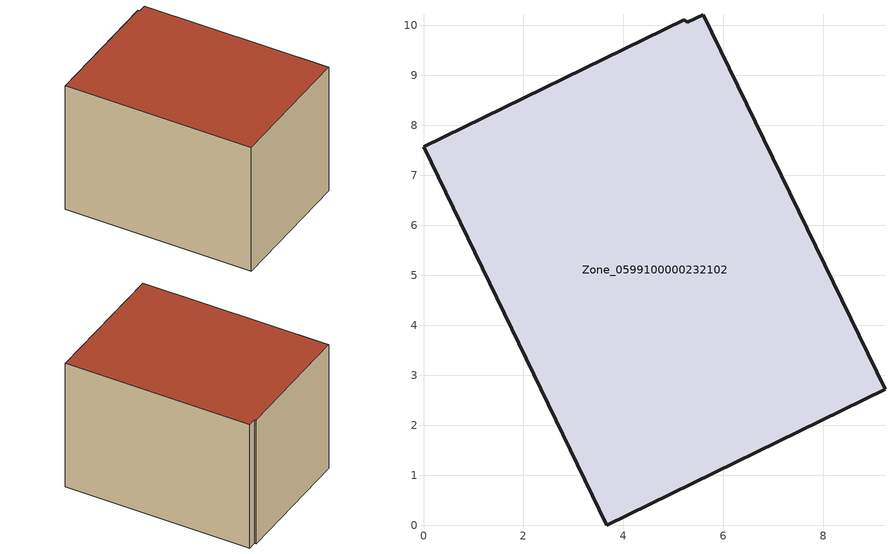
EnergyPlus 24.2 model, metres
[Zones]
Zone_0599100000232102
 floor ground (C_G): 0,7.57 5.22,10.11 5.28,10.06 5.6,10.21 9.23,2.72 3.67,0 z0
 wall outside (C_F): 3.67,0 9.23,2.72 5.6,10.21 5.28,10.06 5.22,10.11 0,7.57 3.67,0 z0:5.97
 roof outside (C_R): 5.22,10.11 0,7.57 3.67,0 9.23,2.72 5.6,10.21 5.28,10.06 z5.97
[BUILDING]
Pand.0599100000232102: North Axis=0; Terrain=City; Loads Convergence Tolerance Value=0.04; Temperature Convergence Tolerance Value=0.4; Solar Distribution=FullExterior; Maximum Number of Warmup Days=25; Minimum Number of Warmup Days=1
[Site:Location]
Rotterdam.The.Hague.AP_ZH_NLD Design_Conditions: Latitude=51.96; Longitude=4.45; Time Zone=1; Elevation=-4.5
[SITE:GROUNDTEMPERATURE:BUILDINGSURFACE]
18, 18, 18, 18, 18, 18, 18, 18, 18, 18, 18, 18
[MATERIAL] Thermal Absorptance=0.9; Solar Absorptance=0.7; Visible Absorptance=0.7
Name | Roughness | Thickness | Conductivity | Density | Specific Heat
G.TI.1946-1964 | MediumSmooth | 0.15 | 1 | 540 | 1210
F.TI.1946-1964 | Rough | 0.3 | 0.857143 | 1920 | 840
R.TI.1946-1964 | MediumRough | 0.2 | 0.277778 | 1500 | 1000
[CONSTRUCTION]
C_G: G.TI.1946-1964
C_F: F.TI.1946-1964
C_R: R.TI.1946-1964
[ZONE]
Zone_0599100000232102: Type=1; Multiplier=1; Ceiling Height=Autocalculate; Volume=Autocalculate; Floor Area=autocalculate; Part of Total Floor Area=Yes
[ZONEINFILTRATION:DESIGNFLOWRATE]
Infil_Zone_0599100000232102: Zone or ZoneList or Space or SpaceList=Zone_0599100000232102; Schedule=AlwaysOn; Design Flow Rate Calculation Method=Flow/Area; Flow Rate per Floor Area=0.003; Constant Term Coefficient=1; Temperature Term Coefficient=0; Velocity Term Coefficient=0; Velocity Squared Term Coefficient=0
[HVACTEMPLATE:ZONE:IDEALLOADSAIRSYSTEM]
Zone_0599100000232102: Maximum Heating Supply Air Temperature=50; Minimum Cooling Supply Air Temperature=13; Maximum Heating Supply Air Humidity Ratio=0.0156; Minimum Cooling Supply Air Humidity Ratio=0.0077; Heating Limit=NoLimit; Cooling Limit=NoLimit; Dehumidification Control Type=ConstantSensibleHeatRatio; Cooling Sensible Heat Ratio=0.7; Dehumidification Setpoint=60; Humidification Control Type=None; Humidification Setpoint=30; Outdoor Air Method=None; Outdoor Air Flow Rate per Person=0.00944; Outdoor Air Flow Rate per Zone Floor Area=0; Outdoor Air Flow Rate per Zone=0; Demand Controlled Ventilation Type=None; Outdoor Air Economizer Type=NoEconomizer; Heat Recovery Type=None; Sensible Heat Recovery Effectiveness=0.7; Latent Heat Recovery Effectiveness=0.65
[ZONECONTROL:THERMOSTAT]
ThermostatControl_Zone_0599100000232102: Zone or ZoneList=Zone_0599100000232102; Control Type Schedule=DualSetpointControlType; Control 1=Thermostat_Zone_0599100000232102; Temperature Difference Between Cutout And Setpoint=0
[THERMOSTATSETPOINT:DUALSETPOINT]
Thermostat_Zone_0599100000232102: Heating Setpoint Temperature Schedule=HeatingSetpoint_Zone_0599100000232102; Cooling Setpoint Temperature Schedule=CoolingSetpoint_Zone_0599100000232102
[SCHEDULE:COMPACT]
HeatingSetpoint_Zone_0599100000232102: Through: 12/31, For: AllDays, Until: 24:00, 21
CoolingSetpoint_Zone_0599100000232102: Through: 12/31, For: AllDays, Until: 24:00, 24
DualSetpointControlType: Through: 12/31, For: AllDays, Until: 24:00, 4
AlwaysOn: Through: 12/31, For: AllDays, Until: 24:00, 1
